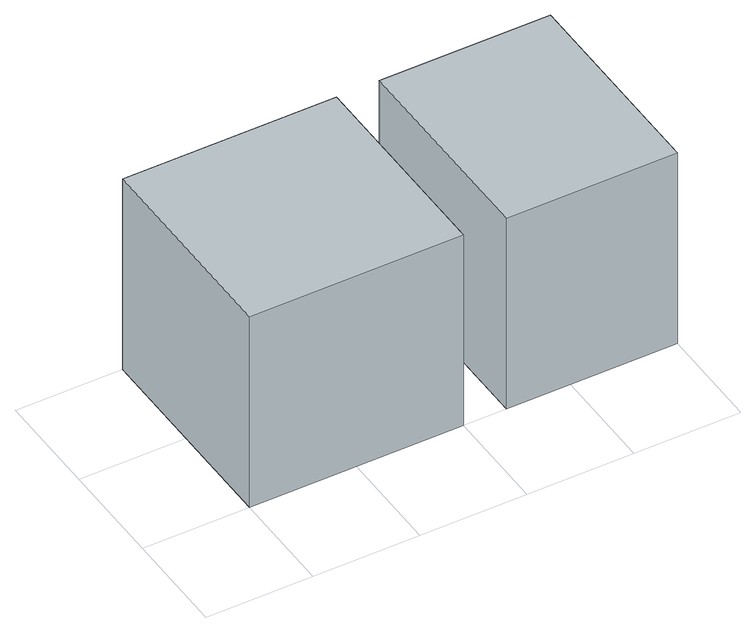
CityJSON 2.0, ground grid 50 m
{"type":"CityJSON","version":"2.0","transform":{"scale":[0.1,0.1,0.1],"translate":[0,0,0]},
"CityObjects":{
"object1":{"type":"GenericCityObject","geometry":[{"type":"MultiSurface","lod":"2","boundaries":[[[0,1,2,3]],[[4,5,6,7]],[[2,4,7,3]],[[1,5,4,2]],[[0,6,5,1]],[[3,7,6,0]],[[8,9,10,11]],[[12,13,14,15]],[[10,12,15,11]],[[9,13,12,10]],[[8,14,13,9]],[[11,15,14,8]]]}]}
},
"vertices":[
[0,1000,0],[1000,1000,0],[1000,0,0],[0,0,0],[1000,0,1000],[1000,1000,1000],[0,1000,1000],[0,0,1000],[1200,1000,0],[2000,1000,0],[2000,0,0],[1200,0,0],[2000,0,1000],[2000,1000,1000],[1200,1000,1000],[1200,0,1000]
]}
